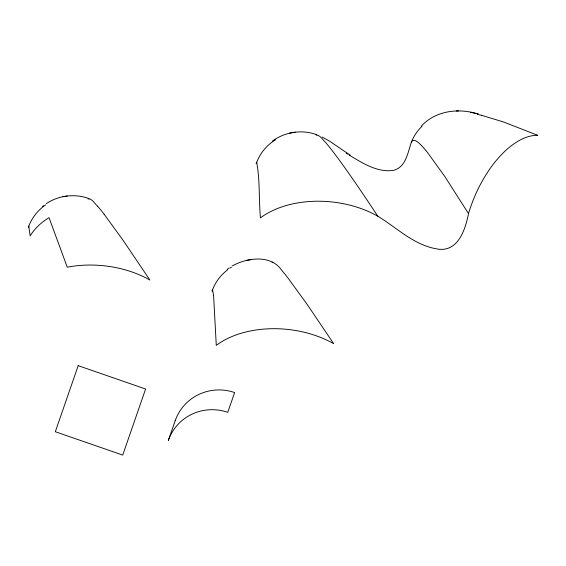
<?xml version="1.0" encoding="UTF-8"?>
<svg xmlns="http://www.w3.org/2000/svg" width="566" height="566" viewBox="0 0 566 566"><rect width="100%" height="100%" fill="white"/><g stroke="black" fill="none" stroke-linecap="round" stroke-linejoin="round"><path stroke-width="0.85" d="M481.482 115.259L503.422 121.945L537.7 135.302A83.832 43.455 -67.5 0 0 468.514 213.623C465.217 230.277 457.59 253.632 435.756 248.707C413.307 244.533 396.709 227.645 377.826 216.226C369.775 204.043 361.66 191.902 353.354 179.889C346.442 169.92 339.451 159.994 332.023 150.393A154.27 22.407 63 0 0 325.563 142.434C322.705 139.958 320.172 134.842 316.019 134.956M421.444 145.526C419.321 143.439 413.753 137.248 411.447 142.016C407.725 152.473 406.105 167.295 393.292 170.423C377.076 172.63 362.374 162.994 349.088 155.02M88.006 198.892C92.124 198.277 94.84 203.958 97.67 206.293M421.168 126.324C435.388 110.519 458.955 107.773 478.412 114.099L470.629 112.287M256.66 162.244L256.207 163.673A46.95 46.009 19.2 0 1 275.614 139.703M42.563 206.463L43.483 205.72M227.256 269.359L229.166 267.93M272.338 141.16C284.91 131.786 302.265 129.232 316.953 134.793M46.384 203.611C58.737 195.305 75.115 193.374 89.053 198.624M232.18 265.97C246.741 257.749 270.697 254.339 281.444 269.94A154.27 22.407 63 0 1 287.896 277.892L307.55 304.961L333.685 343.696A83.832 53.706 5.8 0 0 216.276 345.38L213.594 295.579M272.048 262.334L272.819 262.27M62.89 196.727L67.269 196.006M246.656 260.367L251.035 259.653M289.629 133.144L295.176 132.175M456.309 110.964L458.531 110.922M477.449 114.565L477.902 114.622M479.055 114.799L481.234 115.202M256.688 162.244C260.063 180.391 258.811 199.508 260.417 217.91A83.832 53.706 5.8 0 1 377.826 216.226M322.153 137.029L330.148 141.528L350.106 155.126M346.335 153.244L347.708 154.15M104.116 214.224L123.232 240.522L149.919 280.057A83.832 53.706 5.8 0 0 67.276 267.202L49.023 217.684A53.777 43.398 -14.3 0 0 30.168 235.859L28.781 226.082L28.3 227.504A46.95 46.009 19.2 0 1 45.704 204.828M468.514 213.623L444.735 176.387L427.415 152.374A154.27 30.946 69.1 0 0 421.429 145.497M213.559 295.197L212.554 289.721L212.066 291.143A46.95 46.009 19.2 0 1 227.539 269.862M97.663 206.265A154.27 22.407 63 0 1 104.13 214.245M411.447 142.016A46.95 44.742 19.2 0 1 422.08 126.246M230.136 268.029A46.95 46.009 19.2 0 1 231.48 267.18M78.193 365.664L55.319 431.731L122.73 455.078L145.604 389.012L78.193 365.664M175.219 420.68L168.335 440.433A46.95 46.009 19.2 0 1 227.758 412.324L234.635 392.563A46.95 46.009 19.2 0 0 175.219 420.68"/></g></svg>
